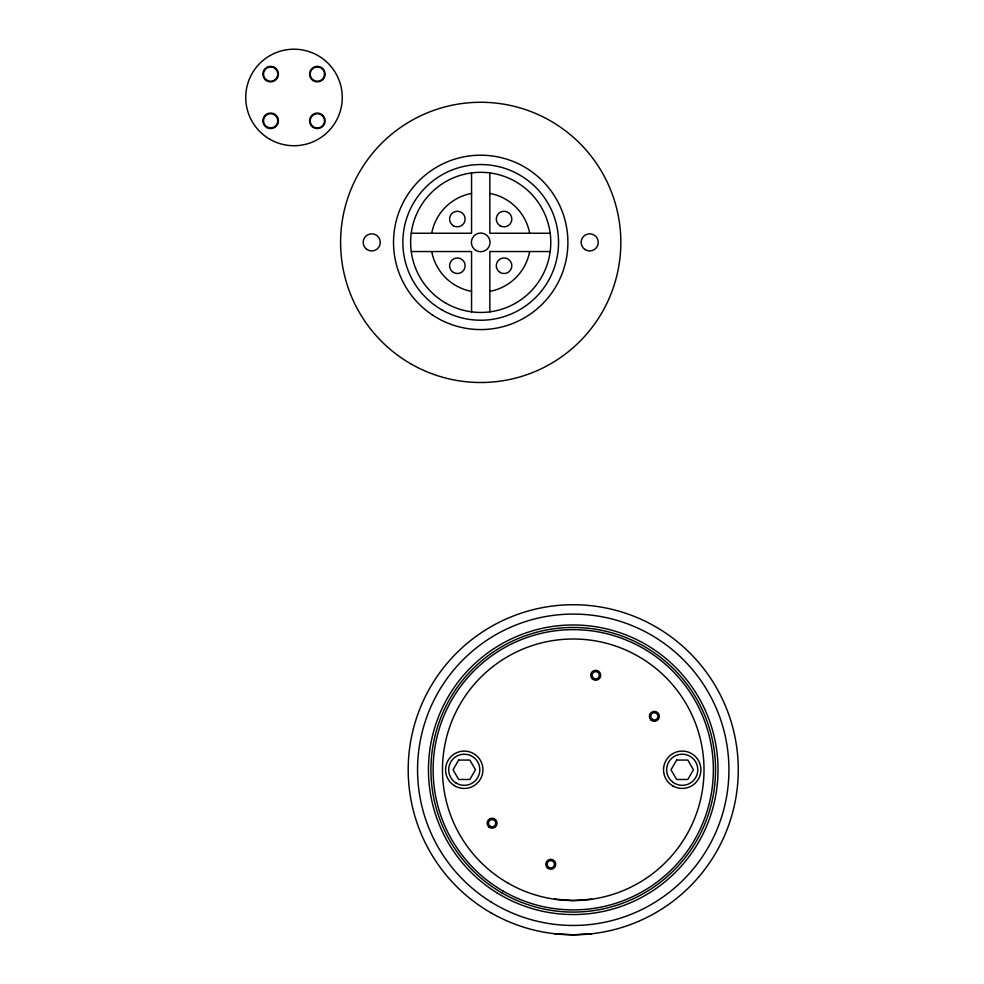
<?xml version="1.0" encoding="UTF-8"?>
<svg xmlns="http://www.w3.org/2000/svg" width="984" height="984" viewBox="0 0 984 984"><rect width="100%" height="100%" fill="white"/><g stroke="black" fill="none" stroke-linecap="round" stroke-linejoin="round"><path stroke-width="1.48" d="M431.742 233.245L431.841 232.667A49.815 49.815 0 0 1 470.979 193.528L471.557 193.43M529.663 251.535L529.035 254.462A49.815 49.815 0 0 1 492.775 290.723L489.847 291.35M591.901 899.191L573.241 900.544L554.57 899.191M591.901 933.693L573.241 934.8L554.57 933.693M411.238 233.245L471.557 233.245L471.557 172.926M550.167 233.245L489.847 233.245L489.847 172.926M411.238 251.535L471.557 251.535L471.557 311.854M550.167 251.535L489.847 251.535L489.847 311.854M489.847 193.43L490.426 193.528A49.815 49.815 0 0 1 529.564 232.667L529.663 233.245M471.557 291.325L468.63 290.723A49.815 49.815 0 0 1 432.37 254.462L431.767 251.535M458.655 760.066L453.046 769.771L458.655 779.476L469.86 779.476L475.469 769.771L469.86 760.066L458.655 760.066M676.623 760.066L671.014 769.771L676.623 779.476L687.828 779.476L693.437 769.771L687.828 760.066L676.623 760.066M445.678 303.06A70.061 70.061 0 0 0 550.769 242.384A70.061 70.061 0 0 0 445.678 181.708A70.061 70.061 0 0 0 445.678 303.06M500.167 272.482A7.786 7.786 0 0 0 511.84 265.742A7.786 7.786 0 0 0 500.167 259.001A7.786 7.786 0 0 0 500.167 272.482M432.271 314.88A87.182 87.182 0 0 0 567.707 248.091A87.182 87.182 0 0 0 442.148 164.193A87.182 87.182 0 0 0 432.271 314.88M441.779 309.8A77.847 77.847 0 0 0 558.543 242.384A77.847 77.847 0 0 0 441.779 174.968A77.847 77.847 0 0 0 441.779 309.8M476.035 250.477A9.336 9.336 0 0 0 490.044 242.384A9.336 9.336 0 0 0 476.035 234.303A9.336 9.336 0 0 0 476.035 250.477M500.167 225.779A7.786 7.786 0 0 0 511.84 219.038A7.786 7.786 0 0 0 500.167 212.298A7.786 7.786 0 0 0 500.167 225.779M453.464 272.482A7.786 7.786 0 0 0 465.137 265.742A7.786 7.786 0 0 0 453.464 259.001A7.786 7.786 0 0 0 453.464 272.482M453.464 225.779A7.786 7.786 0 0 0 465.137 219.038A7.786 7.786 0 0 0 453.464 212.298A7.786 7.786 0 0 0 453.464 225.779M410.648 363.736A140.122 140.122 0 0 0 620.83 242.384A140.122 140.122 0 0 0 410.648 121.044A140.122 140.122 0 0 0 410.648 363.736M584.914 249.493A8.561 8.561 0 0 0 598.235 242.974A8.561 8.561 0 0 0 585.923 234.696A8.561 8.561 0 0 0 584.914 249.493M366.946 249.493A8.561 8.561 0 0 0 380.267 242.974A8.561 8.561 0 0 0 367.954 234.696A8.561 8.561 0 0 0 366.946 249.493M269.862 139.261A48.265 48.265 0 0 0 342.26 97.465A48.265 48.265 0 0 0 269.862 55.67A48.265 48.265 0 0 0 269.862 139.261M312.875 127.194A7.786 7.786 0 0 0 325.101 121.499A7.786 7.786 0 0 0 314.056 113.763A7.786 7.786 0 0 0 312.875 127.194M313.232 126.69A7.159 7.159 0 0 0 324.474 121.438A7.159 7.159 0 0 0 314.314 114.329A7.159 7.159 0 0 0 313.232 126.69M266.75 127.563A7.786 7.786 0 0 0 278.423 120.823A7.786 7.786 0 0 0 266.75 114.07A7.786 7.786 0 0 0 266.75 127.563M312.875 80.491A7.786 7.786 0 0 0 325.101 74.784A7.786 7.786 0 0 0 314.056 67.06A7.786 7.786 0 0 0 312.875 80.491M266.172 80.491A7.786 7.786 0 0 0 278.398 74.784A7.786 7.786 0 0 0 267.353 67.06A7.786 7.786 0 0 0 266.172 80.491M313.232 79.975A7.159 7.159 0 0 0 324.474 74.735A7.159 7.159 0 0 0 314.314 67.625A7.159 7.159 0 0 0 313.232 79.975M266.529 79.975A7.159 7.159 0 0 0 277.771 74.735A7.159 7.159 0 0 0 267.611 67.625A7.159 7.159 0 0 0 266.529 79.975M267.058 127.022A7.159 7.159 0 0 0 277.796 120.823A7.159 7.159 0 0 0 267.058 114.611A7.159 7.159 0 0 0 267.058 127.022M673.068 782.366A15.572 15.572 0 0 0 697.705 771.394A15.572 15.572 0 0 0 675.897 755.54A15.572 15.572 0 0 0 673.068 782.366M651.974 719.083A3.641 3.641 0 0 0 657.939 717.029A3.641 3.641 0 0 0 653.179 712.896A3.641 3.641 0 0 0 651.974 719.083M592.429 679.021A4.981 4.981 0 0 0 600.597 676.205A4.981 4.981 0 0 0 594.078 670.547A4.981 4.981 0 0 0 592.429 679.021M593.315 678.013A3.641 3.641 0 0 0 599.281 675.959A3.641 3.641 0 0 0 594.52 671.814A3.641 3.641 0 0 0 593.315 678.013M547.51 868.036A4.981 4.981 0 0 0 555.665 865.231A4.981 4.981 0 0 0 549.158 859.561A4.981 4.981 0 0 0 547.51 868.036M548.383 867.027A3.641 3.641 0 0 0 554.361 864.973A3.641 3.641 0 0 0 549.589 860.828A3.641 3.641 0 0 0 548.383 867.027M651.101 720.104A4.981 4.981 0 0 0 659.255 717.287A4.981 4.981 0 0 0 652.749 711.629A4.981 4.981 0 0 0 651.101 720.104M489.724 825.945A3.641 3.641 0 0 0 495.69 823.891A3.641 3.641 0 0 0 490.93 819.758A3.641 3.641 0 0 0 489.724 825.945M488.839 826.954A4.981 4.981 0 0 0 497.006 824.149A4.981 4.981 0 0 0 490.487 818.491A4.981 4.981 0 0 0 488.839 826.954M454.325 785.589A18.684 18.684 0 0 0 482.923 770.46A18.684 18.684 0 0 0 455.518 753.252A18.684 18.684 0 0 0 454.325 785.589M455.986 782.956A15.572 15.572 0 0 0 479.811 770.349A15.572 15.572 0 0 0 456.982 756.007A15.572 15.572 0 0 0 455.986 782.956M502.086 893.005A142.299 142.299 0 0 0 715.54 769.771A142.299 142.299 0 0 0 502.086 646.537A142.299 142.299 0 0 0 502.086 893.005M503.181 891.123A140.122 140.122 0 0 0 713.363 769.771A140.122 140.122 0 0 0 503.181 648.419A140.122 140.122 0 0 0 503.181 891.123M490.721 912.685A165.029 165.029 0 0 0 738.271 769.771A165.029 165.029 0 0 0 490.721 626.845A165.029 165.029 0 0 0 490.721 912.685M507.855 883.029A130.786 130.786 0 0 0 704.015 769.771A130.786 130.786 0 0 0 507.855 656.513A130.786 130.786 0 0 0 507.855 883.029M491.028 901.984A155.693 155.693 0 0 0 728.849 774.863A155.693 155.693 0 0 0 499.847 632.466A155.693 155.693 0 0 0 491.028 901.984M496.785 892.722A144.796 144.796 0 0 0 717.951 774.506A144.796 144.796 0 0 0 504.989 642.072A144.796 144.796 0 0 0 496.785 892.722M672.884 785.945A18.684 18.684 0 0 0 700.903 769.771A18.684 18.684 0 0 0 672.884 753.584A18.684 18.684 0 0 0 672.884 785.945"/></g></svg>
